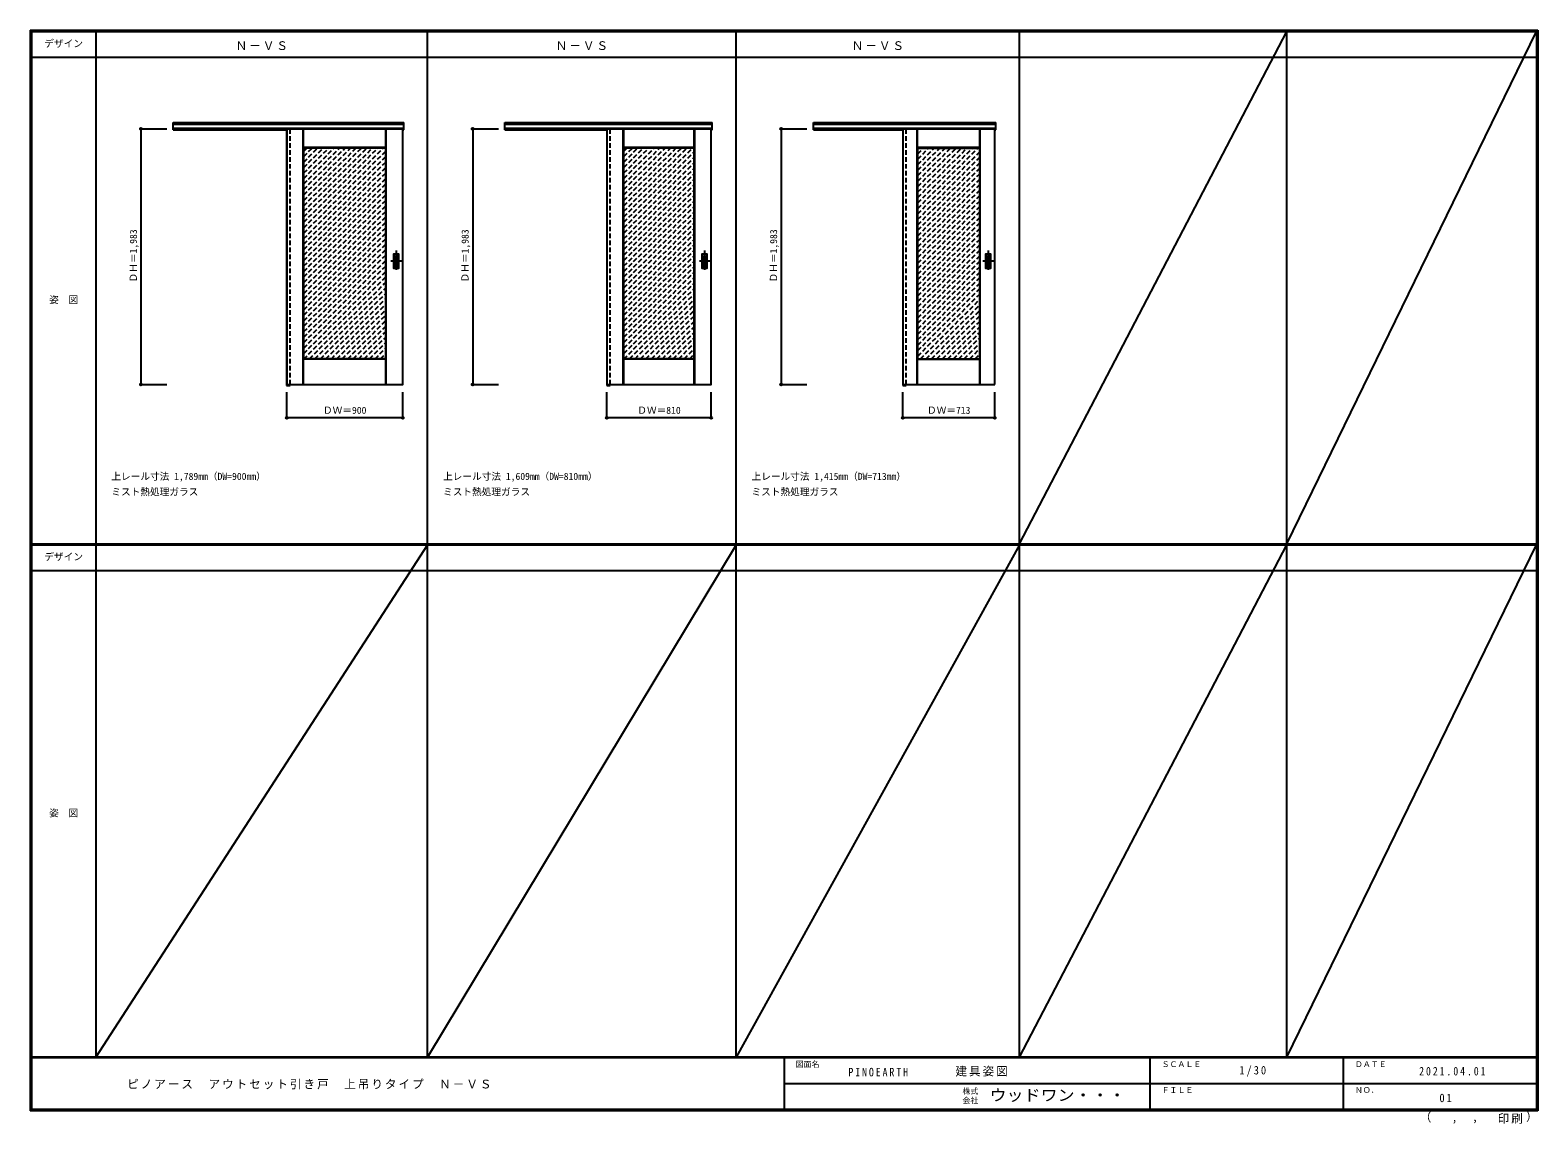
# Model space of a CAD drawing. Units: millimetres, scale not verified. Extents: x -6000 to 5700, y -4307 to 4175.
import ezdxf
from ezdxf.enums import TextEntityAlignment as Align

# ---------------------------------------------------------------- set-up
doc = ezdxf.new("R2010")
doc.units = ezdxf.units.MM
doc.header["$LTSCALE"] = 30
doc.header["$PDMODE"] = 32
doc.header["$PDSIZE"] = 15
doc.linetypes.add('CHAIN1', pattern=[8, 5, -1, 1, -1])
doc.linetypes.add('DASHED1', pattern=[1.8, 1.2, -0.6])
for name, color, linetype in [('0-1_通り芯', 4, 'CHAIN1'), ('0-2_扉', 3, 'Continuous'), ('0-3_仕上げ', 7, 'Continuous'), ('0-4_枠', 3, 'Continuous'), ('0-6_引手', 3, 'Continuous'), ('0-A_文字', 7, 'Continuous'), ('0-B_寸法', 4, 'Continuous'), ('0-C_ハッチ', 4, 'DASHED1'), ('F-1_枠', 6, 'Continuous'), ('F-A_文字', 7, 'Continuous')]:
    doc.layers.add(name, color=color, linetype=linetype)
doc.styles.add('ＭＳ ゴシック', font='')
doc.styles.get('ＭＳ ゴシック').set_extended_font_data('MS Gothic')

msp = doc.modelspace()

# ---------------------------------------------------------------- linework, layer by layer
at = {"layer": '0-1_通り芯'}
for p, q in [((-3160, 2465.5), (-3160, 2303.5)), ((-766, 2465.5), (-766, 2303.5)), ((1434, 2465.5), (1434, 2303.5)), ((-3119, 2384.5), (-3201, 2384.5)), ((-725, 2384.5), (-807, 2384.5)), ((1475, 2384.5), (1393, 2384.5))]:
    msp.add_line(p, q, dxfattribs=at)
at = {"layer": '0-2_扉', "color": 4, "linetype": 'DASHED1'}
for p, q in [((-4009, 3410), (-4009, 3406)), ((-1525, 3410), (-1525, 3406)), ((772, 3410), (772, 3406))]:
    msp.add_line(p, q, dxfattribs=at)
at = {"layer": '0-2_扉'}
for p, q in [((-4009, 3410), (-4009, 1427)), ((-4009, 3410), (-3109, 3410)), ((-1525, 3410), (-1525, 1427)), ((-1525, 3410), (-715, 3410)), ((772, 3410), (772, 1427)), ((772, 3410), (1485, 3410)), ((1485, 1427), (1485, 3410)), ((772, 1427), (1485, 1427))]:
    msp.add_line(p, q, dxfattribs=at)
for points in [[(-4009, 1427), (-3109, 1427), (-3109, 3410)], [(-1525, 1427), (-715, 1427), (-715, 3410)]]:
    msp.add_lwpolyline(points, dxfattribs=at)
at = {"layer": '0-3_仕上げ'}
for p, q in [((-3881, 1427), (-3881, 3410)), ((-3879.5, 3262.5), (-3879.5, 3410)), ((-3878, 3264), (-3878, 3410)), ((-3240, 3264), (-3240, 3410)), ((-3238.5, 3262.5), (-3238.5, 3410)), ((-3237, 1427), (-3237, 3410)), ((-1397, 1427), (-1397, 3410)), ((-1395.5, 3262.5), (-1395.5, 3410)), ((-1394, 3264), (-1394, 3410)), ((-846, 3264), (-846, 3410)), ((-844.5, 3262.5), (-844.5, 3410)), ((-843, 1427), (-843, 3410)), ((884, 1427), (884, 3410)), ((885.5, 3262.5), (885.5, 3410)), ((887, 3264), (887, 3410)), ((1370, 3264), (1370, 3410)), ((1371.5, 3262.5), (1371.5, 3410)), ((1373, 1427), (1373, 3410)), ((-3878, 3264), (-3879.5, 3262.5)), ((-3877, 3260), (-3879.5, 3262.5)), ((-3240, 3264), (-3878, 3264)), ((-3238.5, 3262.5), (-3241, 3260)), ((-3240, 3264), (-3238.5, 3262.5)), ((-1394, 3264), (-1395.5, 3262.5)), ((-1393, 3260), (-1395.5, 3262.5)), ((-846, 3264), (-1394, 3264)), ((-844.5, 3262.5), (-847, 3260)), ((-846, 3264), (-844.5, 3262.5)), ((887, 3264), (885.5, 3262.5)), ((888, 3260), (885.5, 3262.5)), ((1370, 3264), (887, 3264)), ((1371.5, 3262.5), (1369, 3260)), ((1370, 3264), (1371.5, 3262.5)), ((-3878, 1623), (-3879.5, 1624.5)), ((-3240, 1623), (-3878, 1623)), ((-3878, 1427), (-3878, 1623)), ((-3241, 1627), (-3238.5, 1624.5)), ((-3240, 1623), (-3238.5, 1624.5)), ((-3240, 1427), (-3240, 1623)), ((-3238.5, 1427), (-3238.5, 1624.5)), ((-1394, 1623), (-1395.5, 1624.5)), ((-846, 1623), (-1394, 1623)), ((-1394, 1427), (-1394, 1623)), ((-847, 1627), (-844.5, 1624.5)), ((-846, 1623), (-844.5, 1624.5)), ((-846, 1427), (-846, 1623)), ((-844.5, 1427), (-844.5, 1624.5)), ((885.5, 1427), (885.5, 1624.5)), ((887, 1623), (1370, 1623)), ((887, 1427), (887, 1623)), ((1369, 1627), (1371.5, 1624.5)), ((1370, 1623), (1371.5, 1624.5)), ((1370, 1427), (1370, 1623)), ((1371.5, 1427), (1371.5, 1624.5))]:
    msp.add_line(p, q, dxfattribs=at)
at = {"layer": '0-3_仕上げ', "color": 3}
for p, q in [((-3877, 1627), (-3877, 3260)), ((-1393, 1627), (-1393, 3260)), ((888, 3260), (1369, 3260)), ((888, 1627), (888, 3260)), ((1369, 1627), (1369, 3260)), ((-3241, 1627), (-3877, 1627)), ((-847, 1627), (-1393, 1627)), ((888, 1627), (1369, 1627))]:
    msp.add_line(p, q, dxfattribs=at)
for points in [[(-3241, 1627), (-3241, 3260), (-3877, 3260)], [(-847, 1627), (-847, 3260), (-1393, 3260)]]:
    msp.add_lwpolyline(points, dxfattribs=at)
at = {"layer": '0-3_仕上げ'}
for points in [[(-3879.5, 1427), (-3879.5, 1624.5), (-3877, 1627)], [(-1395.5, 1427), (-1395.5, 1624.5), (-1393, 1627)], [(887, 1623), (885.5, 1624.5), (888, 1627)]]:
    msp.add_lwpolyline(points, dxfattribs=at)
at = {"layer": '0-4_枠'}
for p, q in [((-4890, 3460), (-3101, 3460)), ((-4890, 3403), (-4890, 3460)), ((-4890, 3447), (-3101, 3447)), ((-4890, 3415), (-3101, 3415)), ((-4890, 3403), (-4009, 3403)), ((-4010, 3415), (-4010, 1418)), ((-3982, 3410), (-3982, 3415)), ((-3109, 3403), (-3101, 3403)), ((-3101, 3403), (-3101, 3460)), ((-2316, 3460), (-707, 3460)), ((-2316, 3403), (-2316, 3460)), ((-2316, 3447), (-707, 3447)), ((-2316, 3415), (-707, 3415)), ((-2316, 3403), (-1525, 3403)), ((-1526, 3415), (-1526, 1418)), ((-1498, 3410), (-1498, 3415)), ((-715, 3403), (-707, 3403)), ((-707, 3403), (-707, 3460)), ((78, 3460), (1493, 3460)), ((78, 3403), (78, 3460)), ((78, 3447), (1493, 3447)), ((78, 3415), (1493, 3415)), ((78, 3403), (772, 3403)), ((771, 3415), (771, 1418)), ((799, 3410), (799, 3415)), ((1485, 3403), (1493, 3403)), ((1493, 3403), (1493, 3460)), ((-4010, 1418), (-3982, 1418)), ((-3982, 1427), (-3982, 1418)), ((-1526, 1418), (-1498, 1418)), ((-1498, 1427), (-1498, 1418)), ((771, 1418), (799, 1418)), ((799, 1427), (799, 1418))]:
    msp.add_line(p, q, dxfattribs=at)
at = {"layer": '0-4_枠', "color": 4, "linetype": 'DASHED1'}
for p, q in [((-3982, 1427), (-3982, 3410)), ((-1498, 1427), (-1498, 3410)), ((799, 1427), (799, 3410))]:
    msp.add_line(p, q, dxfattribs=at)
at = {"layer": '0-6_引手'}
for p, q in [((-3181, 2438), (-3181, 2331)), ((-3179.5, 2439.5), (-3140.5, 2439.5)), ((-3139, 2331), (-3139, 2438)), ((-787, 2438), (-787, 2331)), ((-785.5, 2439.5), (-746.5, 2439.5)), ((-745, 2331), (-745, 2438)), ((1413, 2438), (1413, 2331)), ((1414.5, 2439.5), (1453.5, 2439.5)), ((1455, 2331), (1455, 2438)), ((-3179.5, 2329.5), (-3140.5, 2329.5)), ((-785.5, 2329.5), (-746.5, 2329.5)), ((1414.5, 2329.5), (1453.5, 2329.5))]:
    msp.add_line(p, q, dxfattribs=at)
at = {"layer": '0-6_引手', "color": 7}
for p, q in [((-3172.5, 2422), (-3172.5, 2347)), ((-3171, 2423.5), (-3149, 2423.5)), ((-3171, 2345.5), (-3149, 2345.5)), ((-3147.5, 2347), (-3147.5, 2422)), ((-778.5, 2422), (-778.5, 2347)), ((-777, 2423.5), (-755, 2423.5)), ((-777, 2345.5), (-755, 2345.5)), ((-753.5, 2347), (-753.5, 2422)), ((1421.5, 2422), (1421.5, 2347)), ((1423, 2423.5), (1445, 2423.5)), ((1423, 2345.5), (1445, 2345.5)), ((1446.5, 2347), (1446.5, 2422))]:
    msp.add_line(p, q, dxfattribs=at)
at = {"layer": '0-6_引手'}
for centre, start, end in [((-3179.5, 2438), 90, 180), ((-3140.5, 2438), 0, 90), ((-785.5, 2438), 90, 180), ((-746.5, 2438), 0, 90), ((1414.5, 2438), 90, 180), ((1453.5, 2438), 0, 90), ((-3179.5, 2331), 180, 270), ((-3140.5, 2331), 270, 0), ((-785.5, 2331), 180, 270), ((-746.5, 2331), 270, 0), ((1414.5, 2331), 180, 270), ((1453.5, 2331), 270, 0)]:
    msp.add_arc(centre, 1.5, start, end, dxfattribs=at)
at = {"layer": '0-6_引手', "color": 7}
for centre, start, end in [((-3171, 2422), 90, 180), ((-3171, 2347), 180, 270), ((-3149, 2422), 0, 90), ((-3149, 2347), 270, 0), ((-777, 2422), 90, 180), ((-777, 2347), 180, 270), ((-755, 2422), 0, 90), ((-755, 2347), 270, 0), ((1423, 2422), 90, 180), ((1423, 2347), 180, 270), ((1445, 2422), 0, 90), ((1445, 2347), 270, 0)]:
    msp.add_arc(centre, 1.5, start, end, dxfattribs=at)
at = {"layer": '0-B_寸法'}
for p, q in [((-5140, 3410), (-5140, 1427)), ((-5140, 3410), (-4940, 3410)), ((-2566, 3410), (-2566, 1427)), ((-2566, 3410), (-2366, 3410)), ((-172, 3410), (-172, 1427)), ((-172, 3410), (28, 3410)), ((-5140, 1427), (-4940, 1427)), ((-2566, 1427), (-2366, 1427)), ((-172, 1427), (28, 1427)), ((-4009, 1168), (-4009, 1368)), ((-3109, 1168), (-3109, 1368)), ((-1525, 1168), (-1525, 1368)), ((-715, 1168), (-715, 1368)), ((772, 1168), (772, 1368)), ((1485, 1168), (1485, 1368)), ((-3109, 1168), (-4009, 1168)), ((-715, 1168), (-1525, 1168)), ((1485, 1168), (772, 1168))]:
    msp.add_line(p, q, dxfattribs=at)
at = {"layer": '0-B_寸法', "color": 7}
for p in [(-5140, 3410), (-2566, 3410), (-172, 3410), (-5140, 1427), (-2566, 1427), (-172, 1427), (-4009, 1168), (-3109, 1168), (-1525, 1168), (-715, 1168), (772, 1168), (1485, 1168)]:
    msp.add_point(p, dxfattribs=at)
at = {"layer": '0-C_ハッチ'}
for p, q in [((-3877, 2643.09), (-3260.09, 3260)), ((-3877, 2685.52), (-3302.52, 3260)), ((-3877, 3194.63), (-3811.63, 3260)), ((-3877, 3152.21), (-3769.21, 3260)), ((-3877, 3109.78), (-3726.78, 3260)), ((-3877, 3067.35), (-3684.35, 3260)), ((-3877, 3024.93), (-3641.93, 3260)), ((-3877, 2982.5), (-3599.5, 3260)), ((-3877, 2940.07), (-3557.07, 3260)), ((-3877, 2897.65), (-3514.65, 3260)), ((-3877, 2855.22), (-3472.22, 3260)), ((-3877, 2812.79), (-3429.79, 3260)), ((-3877, 2770.37), (-3387.37, 3260)), ((-3877, 2727.94), (-3344.94, 3260)), ((-3877, 3237.06), (-3854.06, 3260)), ((-3877, 2600.66), (-3241, 3236.66)), ((-3877, 2558.24), (-3241, 3194.24)), ((-1393, 3194.63), (-1327.63, 3260)), ((-1393, 3152.21), (-1285.21, 3260)), ((-1393, 3109.78), (-1242.78, 3260)), ((-1393, 3067.35), (-1200.35, 3260)), ((-1393, 3024.93), (-1157.93, 3260)), ((-1393, 2982.5), (-1115.5, 3260)), ((-1393, 2940.07), (-1073.07, 3260)), ((-1393, 2897.65), (-1030.65, 3260)), ((-1393, 2855.22), (-988.22, 3260)), ((-1393, 2812.8), (-945.8, 3260)), ((-1393, 2770.37), (-903.37, 3260)), ((-1393, 2727.94), (-860.94, 3260)), ((-1393, 3237.06), (-1370.06, 3260)), ((-1393, 2685.52), (-847, 3231.52)), ((-1393, 2643.09), (-847, 3189.09)), ((888, 3259.63), (888.37, 3260)), ((888, 3174.78), (973.22, 3260)), ((888, 3132.35), (1015.65, 3260)), ((888, 3089.93), (1058.07, 3260)), ((888, 3047.5), (1100.5, 3260)), ((888, 3005.07), (1142.93, 3260)), ((888, 2962.65), (1185.35, 3260)), ((888, 2920.22), (1227.78, 3260)), ((888, 2877.8), (1270.2, 3260)), ((888, 2835.37), (1312.63, 3260)), ((888, 3217.21), (930.79, 3260)), ((888, 2792.94), (1355.06, 3260)), ((888, 2750.52), (1369, 3231.52)), ((888, 2708.09), (1369, 3189.09)), ((-3877, 2515.81), (-3241, 3151.81)), ((-3877, 2473.38), (-3241, 3109.38)), ((-3877, 2430.96), (-3241, 3066.96)), ((-1393, 2600.66), (-847, 3146.66)), ((-1393, 2558.24), (-847, 3104.24)), ((-1393, 2515.81), (-847, 3061.81)), ((888, 2665.66), (1369, 3146.66)), ((888, 2623.24), (1369, 3104.24)), ((888, 2580.81), (1369, 3061.81)), ((-3877, 2388.53), (-3241, 3024.53)), ((-3877, 2346.1), (-3241, 2982.1)), ((-3877, 2303.68), (-3241, 2939.68)), ((-1393, 2473.38), (-847, 3019.38)), ((-1393, 2430.96), (-847, 2976.96)), ((-1393, 2388.53), (-847, 2934.53)), ((888, 2538.38), (1369, 3019.38)), ((888, 2495.96), (1369, 2976.96)), ((888, 2453.53), (1369, 2934.53)), ((-3877, 2261.25), (-3241, 2897.25)), ((-3877, 2218.83), (-3241, 2854.83)), ((-3877, 2176.4), (-3241, 2812.4)), ((-1393, 2346.1), (-847, 2892.1)), ((-1393, 2303.68), (-847, 2849.68)), ((888, 2411.1), (1369, 2892.1)), ((888, 2368.68), (1369, 2849.68)), ((-3877, 2133.97), (-3241, 2769.97)), ((-3877, 2091.55), (-3241, 2727.55)), ((-1393, 2261.25), (-847, 2807.25)), ((-1393, 2218.83), (-847, 2764.83)), ((-1393, 2176.4), (-847, 2722.4)), ((888, 2326.25), (1369, 2807.25)), ((888, 2283.83), (1369, 2764.83)), ((888, 2241.4), (1369, 2722.4)), ((-3877, 2049.12), (-3241, 2685.12)), ((-3877, 2006.69), (-3241, 2642.69)), ((-3877, 1964.27), (-3241, 2600.27)), ((-1393, 2133.97), (-847, 2679.97)), ((-1393, 2091.55), (-847, 2637.55)), ((-1393, 2049.12), (-847, 2595.12)), ((888, 2198.97), (1369, 2679.97)), ((888, 2156.55), (1369, 2637.55)), ((888, 2114.12), (1369, 2595.12)), ((-3877, 1921.84), (-3241, 2557.84)), ((-3877, 1879.41), (-3241, 2515.41)), ((-3877, 1836.99), (-3241, 2472.99)), ((-1393, 2006.69), (-847, 2552.69)), ((-1393, 1964.27), (-847, 2510.27)), ((-1393, 1921.84), (-847, 2467.84)), ((888, 2071.69), (1369, 2552.69)), ((888, 2029.27), (1369, 2510.27)), ((888, 1986.84), (1369, 2467.84)), ((-3877, 1794.56), (-3241, 2430.56)), ((-3877, 1752.13), (-3241, 2388.13)), ((-3877, 1709.71), (-3241, 2345.71)), ((-1393, 1879.41), (-847, 2425.41)), ((-1393, 1836.99), (-847, 2382.99)), ((-1393, 1794.56), (-847, 2340.56)), ((888, 1944.41), (1369, 2425.41)), ((888, 1901.99), (1369, 2382.99)), ((888, 1859.56), (1369, 2340.56)), ((-3877, 1667.28), (-3241, 2303.28)), ((-3877, 1624.86), (-3241, 2260.86)), ((-1393, 1752.14), (-847, 2298.14)), ((-1393, 1709.71), (-847, 2255.71)), ((888, 1817.14), (1369, 2298.14)), ((888, 1774.71), (1369, 2255.71)), ((-3832.43, 1627), (-3241, 2218.43)), ((-3790, 1627), (-3241, 2176)), ((-3747.58, 1627), (-3241, 2133.58)), ((-1393, 1667.28), (-847, 2213.28)), ((-1393, 1624.86), (-847, 2170.86)), ((-1348.43, 1627), (-847, 2128.43)), ((888, 1732.28), (1369, 2213.28)), ((888, 1689.86), (1369, 2170.86)), ((888, 1647.43), (1369, 2128.43)), ((-3705.15, 1627), (-3241, 2091.15)), ((-3662.72, 1627), (-3241, 2048.72)), ((-3620.3, 1627), (-3241, 2006.3)), ((-1306, 1627), (-847, 2086)), ((-1263.58, 1627), (-847, 2043.58)), ((-1221.15, 1627), (-847, 2001.15)), ((910, 1627), (1369, 2086)), ((952.42, 1627), (1369, 2043.58)), ((994.85, 1627), (1369, 2001.15)), ((-3577.87, 1627), (-3241, 1963.87)), ((-3535.44, 1627), (-3241, 1921.44)), ((-3493.02, 1627), (-3241, 1879.02)), ((-1178.72, 1627), (-847, 1958.72)), ((-1136.3, 1627), (-847, 1916.3)), ((-1093.87, 1627), (-847, 1873.87)), ((1037.28, 1627), (1369, 1958.72)), ((1079.7, 1627), (1369, 1916.3)), ((1122.13, 1627), (1369, 1873.87)), ((-3450.59, 1627), (-3241, 1836.59)), ((-3408.16, 1627), (-3241, 1794.17)), ((-1051.44, 1627), (-847, 1831.44)), ((-1009.02, 1627), (-847, 1789.02)), ((1164.56, 1627), (1369, 1831.44)), ((1206.98, 1627), (1369, 1789.02)), ((-3365.74, 1627), (-3241, 1751.74)), ((-3323.31, 1627), (-3241, 1709.31)), ((-3280.89, 1627), (-3241, 1666.89)), ((-966.59, 1627), (-847, 1746.59)), ((-924.16, 1627), (-847, 1704.17)), ((-881.74, 1627), (-847, 1661.74)), ((1249.41, 1627), (1369, 1746.59)), ((1291.84, 1627), (1369, 1704.17)), ((1334.26, 1627), (1369, 1661.74)), ((903.73, 1627), (904.2, 1627.47))]:
    msp.add_line(p, q, dxfattribs=at)
at = {"layer": 'F-1_枠'}
for p, q in [((-6000, 4175), (5700, 4175)), ((-6000, 4175), (-6000, -4205)), ((-6000, 4170), (5700, 4170)), ((-6000, 4165), (5700, 4165)), ((-5995, 4175), (-5995, -4205)), ((-5990, 4175), (-5990, -4205)), ((-5490, 4175), (-5490, -3790)), ((-2916, -3790), (-2916, 4175)), ((-522, -3790), (-522, 4175)), ((1678, -3790), (1678, 4175)), ((3752, -3790), (3752, 4175)), ((5690, 4175), (5690, -4205)), ((5695, 4175), (5695, -4205)), ((5700, 4175), (5700, -4205)), ((-6000, 3965), (5700, 3965)), ((-6000, 190.5), (5700, 190.5)), ((-6000, 187.5), (5700, 187.5)), ((-6000, 184.5), (5700, 184.5)), ((-6000, -15.5), (5700, -15.5)), ((5700, -3790), (-6000, -3790)), ((5700, -3795), (-6000, -3795)), ((-150, -3795), (-150, -4195)), ((2690, -3795), (2690, -4195)), ((4190, -3795), (4190, -4195)), ((-150, -3995), (5690, -3995.01)), ((5700, -4195), (-6000, -4195)), ((5700, -4200), (-6000, -4200)), ((5700, -4205), (-6000, -4205))]:
    msp.add_line(p, q, dxfattribs=at)
at = {"layer": 'F-A_文字'}
for p, q in [((1678, 190.5), (3752, 4165)), ((3752, 190.5), (5690, 4165)), ((-2916, 184.5), (-5490, -3790)), ((-522, 184.5), (-2916, -3790)), ((1678, 184.5), (-522, -3790)), ((1678, -3790), (3752, 184.5)), ((3752, -3790), (5690, 184.5))]:
    msp.add_line(p, q, dxfattribs=at)

# ---------------------------------------------------------------- texts
at = {"layer": '0-A_文字', "style": 'ＭＳ ゴシック'}
for s, p in [('上レール寸法 1,789mm（DW=900mm）', (-5370, 670.5)), ('上レール寸法 1,609mm（DW=810mm）', (-2796, 670.5)), ('上レール寸法 1,415mm（DW=713mm）', (-402, 670.5)), ('ミスト熱処理ガラス', (-5370, 550.5)), ('ミスト熱処理ガラス', (-2796, 550.5)), ('ミスト熱処理ガラス', (-402, 550.5))]:
    msp.add_text(s, height=54.99, dxfattribs=at).set_placement(p, align=Align.BOTTOM_LEFT)
at = {"layer": '0-A_文字', "char_height": 65.98, "attachment_point": 7, "style": 'ＭＳ ゴシック'}
for insert in [(-4405.5, 4020), (-1921.5, 4020), (375.5, 4020)]:
    msp.add_mtext('\\T1.17;Ｎ－ＶＳ', dxfattribs=dict(at, insert=insert))
at = {"layer": '0-B_寸法', "color": 7, "style": 'ＭＳ ゴシック'}
for p in [(-5155, 2218.25), (-2581, 2218.25), (-187, 2218.25)]:
    msp.add_text('ＤＨ＝1,983', height=54.99, rotation=90, dxfattribs=at).set_placement(p, align=Align.BOTTOM_LEFT)
for s, p in [('ＤＷ＝900', (-3727.75, 1183)), ('ＤＷ＝810', (-1288.75, 1183)), ('ＤＷ＝713', (959.75, 1183))]:
    msp.add_text(s, height=54.99, dxfattribs=at).set_placement(p, align=Align.BOTTOM_LEFT)
at = {"layer": 'F-A_文字', "style": 'ＭＳ ゴシック'}
for s, height, p in [('デザイン', 54.99, (-5890, 4027.5)), ('姿\u3000図', 54.99, (-5852.5, 2040.25)), ('デザイン', 54.99, (-5890, 47)), ('姿\u3000図', 54.99, (-5852.5, -1940.25)), ('図面名', 43.99, (-60, -3880)), ('ＳＣＡＬＥ', 43.99, (2780, -3880)), ('ＤＡＴＥ', 43.99, (4280, -3880)), ('株式', 43.99, (1235, -4089)), ('ＦＩＬＥ', 43.99, (2780, -4080)), ('ＮＯ．', 43.99, (4280, -4080)), ('会社', 43.99, (1235, -4161)), ('（', 65.98, (4784.03, -4308.31)), ('）', 65.98, (5608.4, -4304.13)), (',', 65.98, (5031.28, -4308.31)), (',', 65.98, (5190.2, -4305.53))]:
    msp.add_text(s, height=height, dxfattribs=at).set_placement(p, align=Align.BOTTOM_LEFT)
at = {"layer": 'F-A_文字', "style": 'ＭＳ ゴシック', "width": 1.1}
msp.add_text('ウッドワン・・・', height=87.98, dxfattribs=at).set_placement((1445, -4155), align=Align.BOTTOM_LEFT)
at = {"layer": 'F-A_文字', "char_height": 65.98, "attachment_point": 7, "style": 'ＭＳ ゴシック'}
for s, insert in [('\\T1.17;建具姿図', (1180.42, -3940)), ('\\T1.38;\\W0.9;1/30', (3383.75, -3940)), ('\\T1.17;ピノアース\u3000アウトセット引き戸\u3000上吊りタイプ\u3000Ｎ－ＶＳ', (-5247.55, -4040)), ('\\T1.39;\\W0.85;PINOEARTH', (350, -3940)), ('\\T1.39;\\W0.85;2021.04.01', (4778.75, -3932.5)), ('\\T1.36;\\W0.9;01', (4936.25, -4140)), ('\\T1.17;印刷', (5388.15, -4306.92))]:
    msp.add_mtext(s, dxfattribs=dict(at, insert=insert))

doc.saveas('drawing.dxf')
